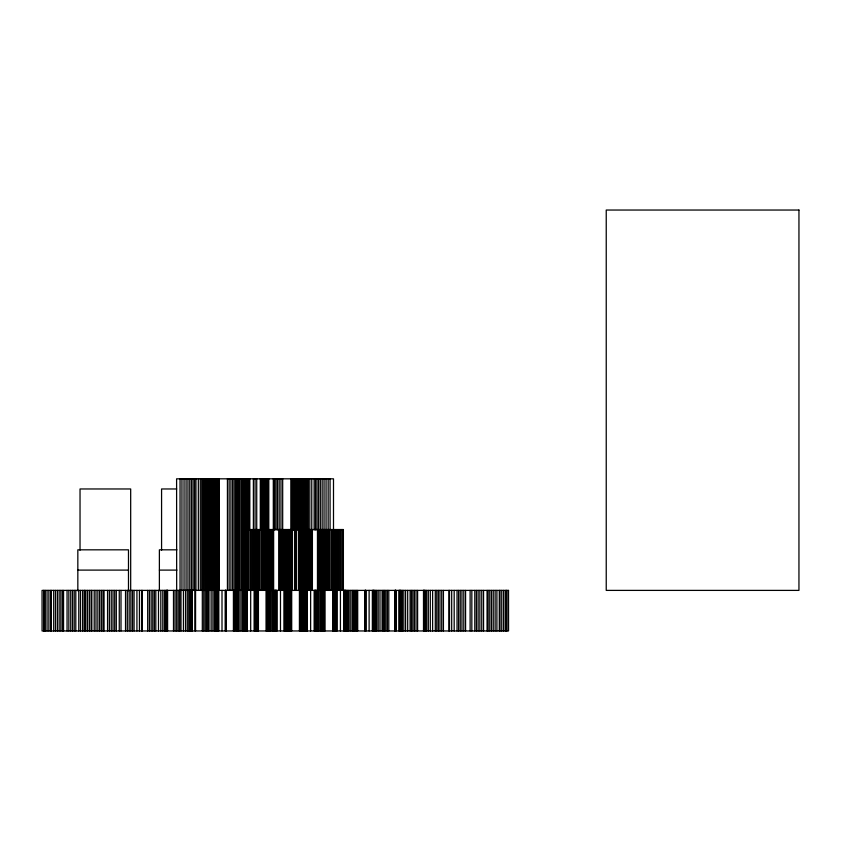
<?xml version="1.0" encoding="UTF-8"?>
<svg xmlns="http://www.w3.org/2000/svg" width="841" height="841" viewBox="0 0 841 841"><rect width="100%" height="100%" fill="white"/><g stroke="black" fill="none" stroke-linecap="round" stroke-linejoin="round"><path stroke-width="1.26" d="M176.684 488.968L161.577 488.968L161.577 550.193M176.925 549.825L159.38 549.825L159.38 590.824M77.835 570.103L128.484 570.103M159.38 570.103L176.925 570.103M506.892 590.393L506.892 630.96M506.503 590.393L506.503 630.96M505.294 590.393L505.294 630.96M503.559 590.393L503.559 630.96M501.73 590.393L501.73 630.96M500.017 590.393L500.017 630.96M499.291 590.393L499.291 630.96M496.905 590.393L496.905 630.96M495.118 590.393L495.118 630.96M493.236 590.393L493.236 630.96M491.47 590.393L491.47 630.96M489.767 590.393L489.767 630.96M488.148 590.393L488.148 630.96M487.065 590.393L487.065 630.96M483.554 590.393L483.554 630.96M481.756 590.393L481.756 630.96M479.875 590.393L479.875 630.96M478.108 590.393L478.108 630.96M476.405 590.393L476.405 630.96M474.797 590.393L474.797 630.96M471.843 590.393L471.843 630.96M470.119 590.393L470.119 630.96M465.578 590.393L465.578 630.96M463.812 590.393L463.812 630.96M461.961 590.393L461.961 630.96M460.237 590.393L460.237 630.96M458.587 590.393L458.587 630.96M457.031 590.393L457.031 630.96M454.182 590.393L454.182 630.96M451.691 590.393L451.691 630.96M449.536 590.393L449.536 630.96M448.873 590.393L448.873 630.96M443.417 590.393L443.417 630.96M441.725 590.393L441.725 630.96M439.959 590.393L439.959 630.96M438.329 590.393L438.329 630.96M436.763 590.393L436.763 630.96M435.291 590.393L435.291 630.96M432.621 590.393L432.621 630.96M430.298 590.393L430.298 630.96M428.311 590.393L428.311 630.96M426.66 590.393L426.66 630.96M425.304 590.393L425.304 630.96M424.842 590.393L424.842 630.96M424.421 590.393L424.421 630.96M424.064 590.393L424.064 630.96M423.853 590.393L423.853 630.96M423.748 590.393L423.748 630.96M423.496 590.393L423.507 630.96M417.609 590.393L417.609 630.96M416.043 590.393L416.043 630.96M414.403 590.393L414.403 630.96M412.889 590.393L412.889 630.96M411.449 590.393L411.449 630.96M410.114 590.393L410.114 630.96M407.685 590.393L407.685 630.96M405.593 590.393L405.593 630.96M403.817 590.393L403.817 630.96M402.355 590.393L402.355 630.96M401.168 590.393L401.168 630.96M400.758 590.393L400.758 630.96M400.379 590.393L400.379 630.96M400.032 590.393L400.032 630.96M399.727 590.393L399.727 630.96M399.475 590.393L399.475 630.96M398.97 590.393L398.97 630.96M395.985 590.393L395.985 630.96M395.617 590.393L395.68 630.96M395.501 590.393L395.501 630.96M395.365 590.393L395.365 630.96M395.196 590.393L395.196 630.96M395.007 590.393L395.007 630.96M388.805 590.393L388.805 630.96M387.386 590.393L387.386 630.96M385.924 590.393L385.924 630.96M384.568 590.393L384.568 630.96M383.296 590.393L383.296 630.96M382.108 590.393L382.108 630.96M379.985 590.393L379.985 630.96M378.177 590.393L378.177 630.96M376.663 590.393L376.663 630.96M375.433 590.393L375.433 630.96M374.434 590.393L374.434 630.96M374.077 590.393L374.077 630.96M373.74 590.393L373.74 630.96M373.436 590.393L373.436 630.96M373.141 590.393L373.141 630.96M372.889 590.393L372.889 630.96M372.353 590.393L372.353 630.96M369.115 590.393L369.115 630.96M365.846 590.393L365.846 630.96M365.677 590.393L365.74 630.96M365.52 590.393L365.446 630.96M365.257 590.393L365.257 630.96M365.036 590.393L365.036 630.96M357.698 590.393L357.698 630.96M356.468 590.393L356.468 630.96M355.207 590.393L355.207 630.96M354.061 590.393L354.061 630.96M352.978 590.393L352.978 630.96M351.98 590.393L351.98 630.96M350.203 590.393L350.203 630.96M348.721 590.393L348.721 630.96M347.501 590.393L347.501 630.96M346.534 590.393L346.534 630.96M345.756 590.393L345.756 630.96M345.472 590.393L345.472 630.96M345.188 590.393L345.188 630.96M344.915 590.393L344.915 630.96M344.652 590.393L344.652 630.96M344.4 590.393L344.4 630.96M343.843 590.393L343.843 630.96M343.391 590.393L343.391 529.536L247.717 529.536L247.717 590.393M342.781 529.536L342.781 590.393M341.288 529.536L341.288 590.393M340.426 590.393L340.426 630.96M340.121 529.536L340.121 590.393M338.849 529.536L338.849 590.393M337.619 529.536L337.619 590.393M336.989 590.393L336.989 630.96M336.652 590.393L336.652 630.96M336.463 529.536L336.463 590.393M336.263 590.393L336.263 630.96M336.106 590.393L336.106 630.96M335.832 590.393L335.822 630.96M335.748 590.393L335.748 630.96M335.559 590.393L335.559 630.96M335.349 529.536L335.349 590.393M335.233 590.393L335.233 630.96M334.75 590.393L334.75 630.96M334.434 590.393L334.434 630.96M334.319 529.536L334.319 590.393M334.077 590.393L334.077 630.96M333.656 590.393L333.656 630.96M333.499 530.009L333.499 478.823L176.599 478.823L176.705 630.96M333.341 529.536L333.341 590.393M333.173 590.393L333.173 630.96M332.679 590.393L332.679 630.96M332.437 529.536L332.437 590.393M331.585 529.536L331.585 590.393M330.061 478.823L330.145 590.393M328.947 529.536L328.947 590.393M328.148 478.823L328.148 530.009M328.064 529.536L328.064 590.393M327.422 529.536L327.422 590.393M326.781 529.536L326.781 590.393M326.056 478.823L326.056 590.393M325.32 529.536L325.32 590.393M325.057 590.393L325.057 630.96M324.594 529.536L324.594 590.393M324.037 478.823L324.037 530.009M324.058 590.393L324.058 630.96M323.869 529.536L323.869 590.393M323.175 529.536L323.028 630.96M322.492 529.536L322.492 590.393M322.135 478.823L322.135 530.009M322.103 590.393L322.103 630.96M321.84 529.536L321.84 590.393M321.23 529.536L321.241 630.96M320.652 529.536L320.652 590.393M320.453 590.393L320.453 630.96M320.316 478.823L320.316 530.009M320.137 529.536L320.137 590.393M319.664 529.536L319.664 590.393M319.244 529.536L319.244 590.393M319.086 590.393L319.086 630.96M318.855 529.536L318.855 590.393M318.623 478.823L318.476 590.393M318.424 529.536L318.424 590.393M318.266 529.536L318.266 590.393M318.056 529.536L317.961 630.96M317.772 529.536L317.772 590.393M317.467 529.536L317.467 590.393M317.068 590.393L317.068 630.96M317.025 478.823L317.025 530.009M316.374 590.393L316.374 630.96M315.848 590.393L315.848 630.96M315.533 478.823L315.533 530.009M315.638 590.393L315.638 630.96M315.407 590.393L315.407 630.96M315.175 590.393L315.175 630.96M314.944 590.393L314.944 630.96M314.713 590.393L314.713 630.96M314.145 478.823L314.145 530.009M314.145 590.393L314.145 630.96M312.4 529.536L312.4 590.393M311.769 478.823L311.769 530.009M311.359 529.536L311.359 590.393M310.634 590.393L310.634 630.96M310.266 529.536L310.266 590.393M309.803 478.823L309.803 530.009M309.236 529.536L309.236 590.393M308.363 478.823L308.311 590.393M307.459 529.536L307.459 590.393M307.312 478.823L307.312 530.009M307.123 590.393L307.123 630.96M306.776 590.393L306.776 630.96M306.692 529.536L306.692 590.393M306.261 478.823L306.261 530.009M306.345 590.393L306.345 630.96M306.156 590.393L306.156 630.96M305.998 529.536L305.966 630.96M305.809 590.393L305.809 630.96M305.672 590.393L305.672 630.96M305.378 529.536L305.399 630.96M305.073 478.823L305.073 530.009M305.01 590.393L305.01 630.96M304.82 529.536L304.82 590.393M304.463 590.393L304.463 630.96M303.948 529.536L303.948 590.393M303.864 478.823L303.864 530.009M303.738 590.393L303.738 630.96M303.286 529.536L303.286 590.393M302.865 529.536L302.792 630.96M302.665 478.823L302.581 590.393M302.434 529.536L302.434 590.393M302.245 529.536L302.234 630.96M301.993 529.536L301.993 590.393M301.688 529.536L301.688 590.393M301.488 478.823L301.488 530.009M301.614 590.393L301.614 630.96M301.351 529.536L301.351 590.393M300.973 529.536L300.931 630.96M300.563 529.536L300.563 590.393M300.342 478.823L300.342 530.009M300.142 529.536L300.174 630.96M299.701 529.536L299.701 590.393M299.417 590.393L299.417 630.96M299.228 478.823L299.249 590.393M298.744 529.536L298.744 590.393M298.156 478.823L298.156 530.009M297.157 478.823L297.157 530.009M296.579 529.536L296.579 590.393M296.221 478.823L296.221 530.009M295.559 529.536L295.559 590.393M295.359 478.823L295.359 530.009M294.581 478.823L294.539 590.393M293.898 478.823L293.898 530.009M293.267 478.823L293.267 530.009M292.647 478.823L292.552 530.009M292.363 529.536L292.363 590.393M292.311 478.823L292.3 530.009M291.943 478.823L291.859 590.393M291.701 590.393L291.701 630.96M291.491 478.823L291.491 530.009M291.406 529.536L291.406 590.393M290.986 478.823L290.944 630.96M290.544 529.536L290.544 590.393M290.145 529.536L290.177 630.96M289.767 529.536L289.767 590.393M289.42 529.536L289.493 630.96M289.125 529.536L289.125 590.393M288.873 529.536L288.873 630.96M288.516 529.536L288.673 590.393M288.452 529.536L288.463 590.393M288.253 529.536L288.316 630.96M287.822 529.536L287.822 590.393M287.38 590.393L287.38 630.96M287.17 529.536L287.17 590.393M286.644 590.393L286.644 630.96M286.287 529.536L286.287 590.393M286.098 590.393L286.098 630.96M285.74 529.536L285.709 630.96M285.435 590.393L285.435 630.96M285.299 590.393L285.299 630.96M285.12 529.536L285.141 630.96M284.962 590.393L284.962 630.96M284.763 590.393L284.763 630.96M284.552 590.393L284.552 630.96M284.426 529.536L284.426 590.393M283.995 590.393L283.995 630.96M283.659 529.536L283.659 590.393M282.797 529.536L282.797 590.393M282.681 478.823L282.681 530.009M281.872 529.536L281.872 590.393M280.968 478.823L280.968 530.009M280.852 529.536L280.852 590.393M280.474 590.393L280.474 630.96M279.748 529.536L279.748 590.393M279.17 478.823L279.17 530.009M278.707 529.536L278.707 590.393M277.488 478.823L277.488 530.009M276.962 590.393L276.962 630.96M276.626 590.393L276.626 630.96M276.163 590.393L276.163 630.96M275.974 478.823L275.974 530.009M275.932 590.393L275.932 630.96M275.701 590.393L275.701 630.96M275.48 590.393L275.48 630.96M275.259 590.393L275.259 630.96M274.734 590.393L274.734 630.96M274.565 478.823L274.565 530.009M274.05 590.393L274.05 630.96M273.64 529.536L273.64 590.393M273.304 478.823L273.336 590.393M273.157 590.393L273.157 630.96M273.062 529.536L273.062 590.393M272.831 529.536L272.841 590.393M272.694 529.536L272.631 590.393M272.537 529.536L272.537 590.393M272.253 529.536L272.253 590.393M271.864 529.536L272.032 630.96M271.454 529.536L271.454 590.393M270.981 529.536L270.981 590.393M270.655 590.393L270.655 630.96M270.455 529.536L270.455 590.393M269.887 529.536L269.866 630.96M269.267 529.536L269.267 590.393M269.004 590.393L269.004 630.96M268.805 478.823L268.805 530.009M268.615 529.536L268.615 590.393M268.079 590.393L268.079 630.96M267.943 529.536L267.943 590.393M267.732 478.823L267.732 530.009M267.238 529.536L267.238 590.393M267.039 478.823L267.039 530.009M267.06 590.393L267.06 630.96M266.692 478.823L266.692 530.009M266.565 478.823L266.523 590.393M266.334 478.823L266.334 530.009M266.008 478.823L266.008 530.009M266.05 590.393L266.05 630.96M265.788 529.536L265.788 590.393M265.598 478.823L265.598 530.009M265.104 478.823L265.062 590.393M264.547 478.823L264.547 530.009M264.326 529.536L264.326 590.393M263.927 478.823L263.927 530.009M263.696 529.536L263.696 590.393M263.265 478.823L263.265 530.009M263.054 529.536L263.054 590.393M262.571 478.823L262.571 530.009M262.171 529.536L262.171 590.393M261.845 478.823L261.845 530.009M261.109 478.823L261.109 530.009M260.973 529.536L260.973 590.393M260.289 478.823L260.289 530.009M259.522 529.536L259.522 590.393M258.681 529.536L258.681 590.393M258.429 590.393L258.429 630.96M257.935 590.393L257.935 630.96M257.767 529.536L257.767 590.393M257.451 590.393L257.451 630.96M257.041 590.393L257.041 630.96M256.799 529.536L256.799 590.393M256.726 478.823L256.726 530.009M256.673 590.393L256.673 630.96M256.358 590.393L256.358 630.96M255.759 529.536L255.874 630.96M255.548 590.393L255.548 630.96M255.296 590.393L255.275 630.96M255.054 478.823L255.054 530.009M255.128 590.393L255.128 630.96M255.002 590.393L255.002 630.96M254.844 590.393L254.844 630.96M254.644 529.536L254.665 630.96M254.119 590.393L254.119 630.96M253.488 529.536L253.488 590.393M253.383 478.823L253.383 530.009M252.258 529.536L252.258 590.393M250.986 529.536L250.986 590.393M250.681 590.393L250.681 630.96M249.819 478.823L249.819 590.393M248.989 478.823L248.989 530.009M248.253 478.823L248.326 590.393M247.527 478.823L247.527 590.393M247.265 590.393L247.265 630.96M246.834 478.823L246.939 630.96M246.466 590.393L246.466 630.96M246.171 478.823L246.203 630.96M245.929 590.393L245.929 630.96M245.646 630.96L245.551 478.823M245.351 590.393L245.351 630.96M244.994 478.823L244.994 590.393M244.584 630.96L244.5 478.823M244.09 478.823L244.09 590.393M243.764 478.823L243.764 590.393M243.533 478.823L243.606 630.96M243.07 478.823L243.07 590.393M242.366 478.823L242.387 630.96M241.293 478.823L241.293 590.393M240.904 590.393L240.904 630.96M239.853 478.823L239.853 590.393M239.138 590.393L239.138 630.96M238.949 478.823L238.949 590.393M238.14 590.393L238.14 630.96M237.929 478.823L237.929 590.393M237.057 590.393L237.057 630.96M236.794 478.823L236.794 590.393M235.901 590.393L235.901 630.96M235.533 478.823L235.533 590.393M234.639 590.393L234.639 630.96M234.134 478.823L234.134 590.393M233.42 590.393L233.42 630.96M232.61 478.823L232.61 590.393M230.928 478.823L230.928 590.393M229.13 478.823L229.13 590.393M227.427 478.823L227.427 590.393M226.082 590.393L226.082 630.96M225.777 590.393L225.861 630.96M225.619 590.393L225.672 630.96M225.441 590.393L225.535 630.96M225.367 590.393L225.272 630.96M222.003 590.393L222.003 630.96M219.112 478.823L219.112 590.393M218.618 478.823L218.755 630.96M218.439 590.393L218.439 630.96M218.155 478.823L218.155 590.393M217.966 590.393L217.966 630.96M217.798 478.823L217.798 590.393M217.546 478.823L217.682 630.96M217.388 590.393L217.388 478.823L217.367 630.96M217.031 590.393L217.031 630.96M216.841 478.823L216.673 630.96M216.2 478.823L216.2 590.393M215.685 590.393L215.685 630.96M215.517 478.823L215.517 590.393M214.749 478.823L214.749 590.393M214.455 590.393L214.455 630.96M213.887 478.823L213.887 590.393M212.941 478.823L212.941 630.96M211.943 478.823L211.943 590.393M211.123 590.393L211.123 630.96M210.881 478.823L210.881 590.393M209.766 478.823L209.766 590.393M208.999 590.393L208.999 630.96M208.61 478.823L208.61 590.393M207.822 590.393L207.822 630.96M207.433 478.823L207.433 590.393M206.539 590.393L206.539 630.96M206.234 478.823L206.234 590.393M205.193 590.393L205.193 630.96M205.036 478.823L205.036 590.393M203.837 478.823L203.732 630.96M202.797 478.823L202.797 590.393M202.313 590.393L202.313 630.96M201.735 478.823L201.735 590.393M200.295 478.823L200.295 590.393M198.329 478.823L198.329 590.393M195.953 478.823L195.953 590.393M195.501 590.393L195.501 630.96M195.438 590.393L195.438 630.96M195.133 590.393L195.133 630.96M194.576 478.823L194.576 590.393M193.083 478.823L193.083 590.393M192.137 590.393L192.137 630.96M191.853 590.393L191.853 630.96M191.485 478.823L191.485 590.393M191.38 590.393L191.38 630.96M191.075 590.393L191.075 630.96M190.739 590.393L190.739 630.96M190.36 590.393L190.36 630.96M189.94 590.393L189.94 630.96M189.782 478.823L189.782 590.393M188.752 590.393L188.752 630.96M187.964 478.823L187.964 590.393M187.291 590.393L187.291 630.96M186.061 478.823L186.061 590.393M185.525 590.393L185.525 630.96M184.042 478.823L184.042 590.393M183.433 590.393L183.433 630.96M181.95 478.823L181.95 590.393M180.994 590.393L180.994 630.96M180.048 478.823L180.048 590.393M179.659 590.393L179.659 630.96M178.218 590.393L178.218 630.96M175.075 590.393L175.075 630.96M173.498 590.393L173.498 630.96M167.601 590.393L167.601 630.96M167.359 590.393L167.359 630.96M167.254 590.393L167.254 630.96M167.054 590.393L167.054 630.96M166.686 590.393L166.686 630.96M166.276 590.393L166.276 630.96M165.814 590.393L165.814 630.96M164.458 590.393L164.458 630.96M162.797 590.393L162.797 630.96M160.81 590.393L160.81 630.96M158.486 590.393L158.486 630.96M155.816 590.393L155.816 630.96M154.355 590.393L154.355 630.96M152.789 590.393L152.789 630.96M151.149 590.393L151.149 630.96M149.383 590.393L149.383 630.96M147.69 590.393L147.69 630.96M142.234 590.393L142.234 630.96M141.572 590.393L141.572 630.96M139.417 590.393L139.417 630.96M136.925 590.393L136.925 630.96M134.076 590.393L134.076 630.96M132.521 590.393L132.521 630.96M130.87 590.393L130.87 630.96M130.681 590.582L130.681 488.968L80.032 488.968L80.032 550.193M129.146 590.393L129.146 630.96M128.484 590.824L128.484 549.825L77.835 549.825L77.835 590.824M127.296 590.393L127.296 630.96M125.53 590.393L125.53 630.96M120.999 590.393L120.999 630.96M119.264 590.393L119.264 630.96M116.31 590.393L116.31 630.96M114.712 590.393L114.712 630.96M113.009 590.393L113.009 630.96M111.243 590.393L111.243 630.96M109.351 590.393L109.351 630.96M107.553 590.393L107.553 630.96M104.053 590.393L104.053 630.96M102.959 590.393L102.959 630.96M101.351 590.393L101.351 630.96M99.637 590.393L99.637 630.96M97.871 590.393L97.871 630.96M95.99 590.393L95.99 630.96M94.203 590.393L94.203 630.96M91.827 590.393L91.827 630.96M91.101 590.393L91.101 630.96M89.377 590.393L89.377 630.96M87.548 590.393L87.548 630.96M85.814 590.393L85.814 630.96M84.605 590.393L84.605 630.96M84.226 590.393L84.226 630.96M82.586 590.393L82.586 630.96M80.494 590.393L80.494 630.96M78.76 590.393L78.76 630.96M75.806 590.393L75.806 630.96M74.208 590.393L74.208 630.96M72.505 590.393L72.505 630.96M70.739 590.393L70.739 630.96M68.846 590.393L68.846 630.96M67.049 590.393L67.049 630.96M63.548 590.393L63.548 630.96M62.455 590.393L62.455 630.96M60.846 590.393L60.846 630.96M59.133 590.393L59.133 630.96M57.367 590.393L57.367 630.96M55.485 590.393L55.485 630.96M53.698 590.393L53.698 630.96M51.312 590.393L51.312 630.96M50.597 590.393L50.597 630.96M48.873 590.393L48.873 630.96M47.043 590.393L47.043 630.96M45.309 590.393L45.309 630.96M44.1 590.393L44.1 630.96M43.721 590.393L43.721 630.96M798.95 210.04L606.235 210.04L606.235 590.393L798.95 590.393L798.95 210.04M508.553 590.393L42.05 590.393L42.082 630.96L508.553 630.96L508.521 590.393"/></g></svg>
